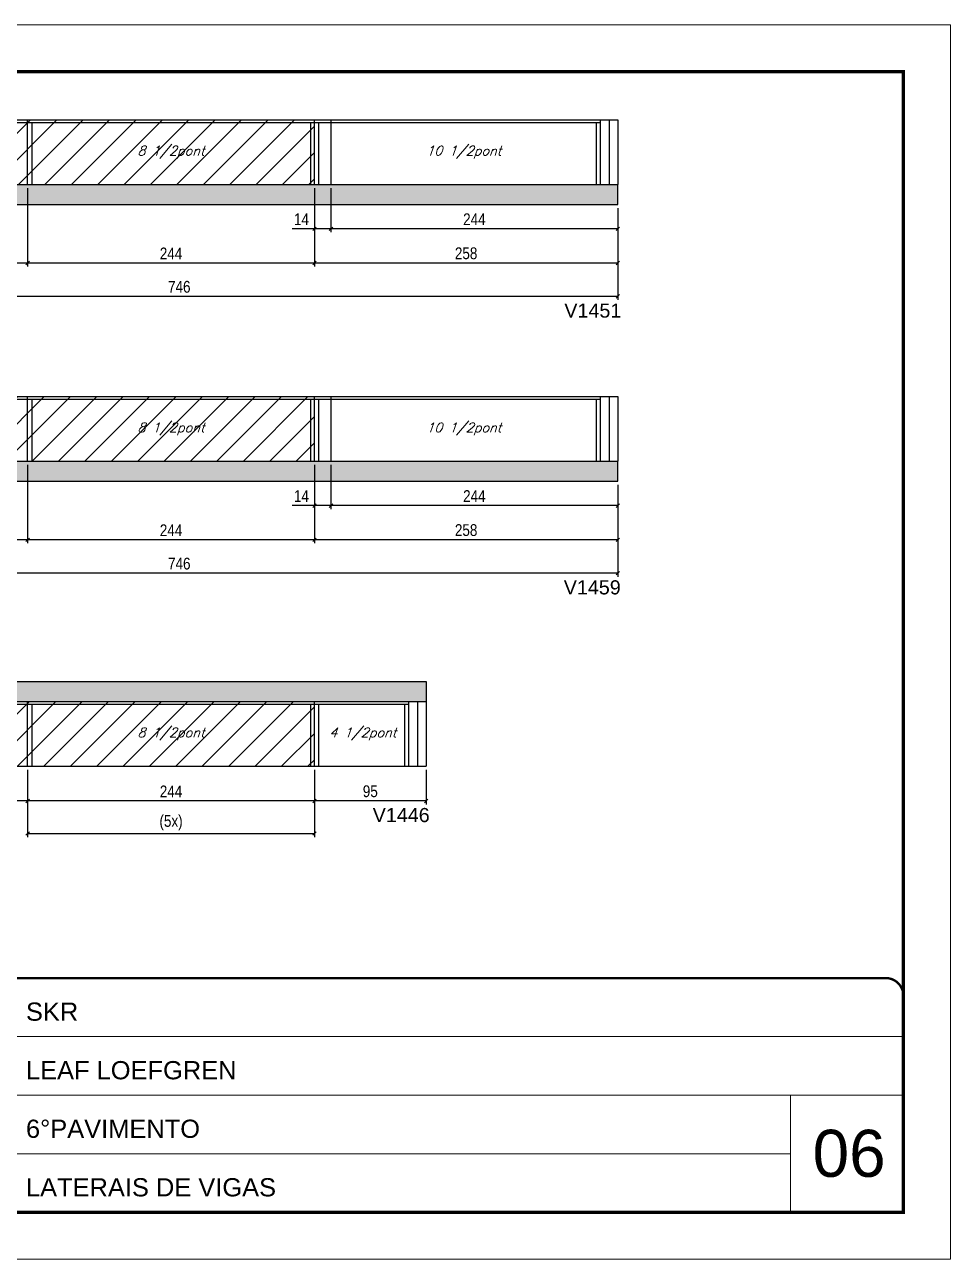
# Model space of a CAD drawing. Extents: x 3309 to 9563, y -2522 to 14608.
# Drawn here: x 5606 to 6393, y 12409 to 13459 of the extents above; entities that cross this region are included whole.
import ezdxf

# ---------------------------------------------------------------- set-up
doc = ezdxf.new("R2010")
doc.units = 0
doc.linetypes.add('CONTINUO', pattern=[0])
doc.linetypes.add('DASHED', pattern=[0.75, 0.5, -0.25])
for name, color, linetype in [('5', 5, 'Continuous'), ('COTA', 241, 'Continuous'), ('Painéis', 200, 'Continuous'), ('SARR_2.2x7', 40, 'Continuous'), ('SARR_3.5x7', 81, 'Continuous'), ('texto', 7, 'Continuous')]:
    doc.layers.add(name, color=color, linetype=linetype)
for name, color, linetype, lineweight in [('CARIMBO', 255, 'Continuous', 9), ('Folhas', 255, 'Continuous', 9), ('Hachura', 251, 'Continuous', 9), ('SARRAFO DE PRESSAO', 251, 'DASHED', 9)]:
    doc.layers.add(name, color=color, linetype=linetype, lineweight=lineweight)
doc.styles.add('ARIAL', font='arial.ttf')
doc.styles.add('COTA TECNICA', font='techl___.ttf', dxfattribs={"height": 10})
doc.styles.add('Romans', font='romans.shx')
doc.styles.get("Standard").update_dxf_attribs({"font": 'arial.ttf'})
doc.dimstyles.new('PAINEL', dxfattribs={"dimtxt": 10, "dimasz": 3, "dimexe": 3, "dimexo": 3, "dimgap": 3, "dimtad": 1, "dimdec": 1, "dimzin": 12, "dimdsep": 46, "dimtxsty": 'COTA TECNICA', "dimblk1": 'OBLIQUE', "dimblk2": 'OBLIQUE', "dimsah": 1, "dimcen": 0.9, "dimclrd": 4, "dimclre": 4, "dimclrt": 240, "dimadec": 1, "dimazin": 3, "dimtfac": 1, "dimtdec": 1, "dimtmove": 0, "dimatfit": 3, "dimfxl": 1, "dimtolj": 1, "dimtzin": 12, "dimarcsym": 0})

# ---------------------------------------------------------------- blocks, each defined once
blk = doc.blocks.new('9999999999')
at = {"color": 30, "linetype": 'CONTINUO'}
for p, q in [((98564.6, 34379.6), (99584, 34379.6)), ((98564.6, 34329.8), (99488, 34329.8)), ((99584, 34329.8), (99488, 34329.8)), ((99488, 34329.8), (99488, 34230.2)), ((98564.6, 34280), (99488, 34280))]:
    blk.add_line(p, q, dxfattribs=at)
at = {"color": 30, "linetype": 'CONTINUO', "const_width": 2}
blk.add_lwpolyline([(99584, 34230.2), (99584, 34414.4, 0.414214), (99569, 34429.4), (98229, 34429.4, 0.414214), (98214, 34414.4), (98214, 34245.2, 0.414214), (98229, 34230.2), (99584, 34230.2)], format="xyb", dxfattribs=at)
at = {"layer": 'Folhas'}
blk.add_lwpolyline([(98139, 34190.2), (99624, 34190.2), (99624, 35240.2), (98139, 35240.2)], close=True, dxfattribs=at)
at = {"layer": 'Folhas', "color": 30, "const_width": 3}
blk.add_lwpolyline([(98214, 34230.2), (99584, 34230.2), (99584, 35200.2), (98214, 35200.2)], close=True, dxfattribs=at)
at = {"color": 7, "linetype": 'Continuous', "ltscale": 5, "style": 'ARIAL'}
for s, height, p in [('SKR', 15.48, (98837.7, 34393.1)), ('LEAF LOEFGREN', 15.483, (98837.7, 34343.3)), ('6°PAVIMENTO', 15.483, (98837.7, 34293.5)), ('LATERAIS DE VIGAS', 15.483, (98837.7, 34243.7))]:
    blk.add_text(s, height=height, dxfattribs=at).set_placement(p)
blk = doc.blocks.new('_Oblique')
at = {"color": 0, "linetype": 'ByBlock', "lineweight": -2}
blk.add_line((-0.5, -0.5), (0.5, 0.5), dxfattribs=at)
blk = doc.blocks.new('*D1625')
at = {"layer": 'COTA', "color": 4, "lineweight": -2, "transparency": 16777216}
for p, q in [((5852, 13320.3), (5852, 13253.6)), ((6110, 13303.3), (6110, 13253.6)), ((6110, 13256.6), (5852, 13256.6))]:
    blk.add_line(p, q, dxfattribs=at)
at = {"layer": 'Defpoints', "color": 0, "transparency": 16777216}
for p in [(5852, 13323.3), (6110, 13306.3), (5852, 13256.6)]:
    blk.add_point(p, dxfattribs=at)
at = {"layer": 'COTA', "color": 4, "lineweight": -2, "transparency": 16777216, "xscale": 3, "yscale": 3, "zscale": 3, "rotation": 180}
blk.add_blockref('_Oblique', (5852, 13256.6), dxfattribs=at)
at = {"layer": 'COTA', "color": 4, "lineweight": -2, "transparency": 16777216, "xscale": 3, "yscale": 3, "zscale": 3}
blk.add_blockref('_Oblique', (6110, 13256.6), dxfattribs=at)
at = {"layer": 'COTA', "color": 240, "transparency": 16777216, "insert": (5981, 13264.8), "char_height": 10, "attachment_point": 5, "style": 'COTA TECNICA'}
blk.add_mtext('\\A1;258', dxfattribs=at)
blk = doc.blocks.new('*D1627')
at = {"layer": 'COTA', "color": 4, "lineweight": -2, "transparency": 16777216}
for p, q in [((5608, 13320.3), (5608, 13253.6)), ((5364, 13303.3), (5364, 13253.6)), ((5608, 13256.6), (5364, 13256.6))]:
    blk.add_line(p, q, dxfattribs=at)
at = {"layer": 'Defpoints', "color": 0, "transparency": 16777216}
for p in [(5608, 13323.3), (5364, 13306.3), (5364, 13256.6)]:
    blk.add_point(p, dxfattribs=at)
at = {"layer": 'COTA', "color": 4, "lineweight": -2, "transparency": 16777216, "xscale": 3, "yscale": 3, "zscale": 3, "rotation": 180}
blk.add_blockref('_Oblique', (5364, 13256.6), dxfattribs=at)
at = {"layer": 'COTA', "color": 4, "lineweight": -2, "transparency": 16777216, "xscale": 3, "yscale": 3, "zscale": 3}
blk.add_blockref('_Oblique', (5608, 13256.6), dxfattribs=at)
at = {"layer": 'COTA', "color": 240, "transparency": 16777216, "insert": (5486, 13264.7), "char_height": 10, "attachment_point": 5, "style": 'COTA TECNICA'}
blk.add_mtext('\\A1;244', dxfattribs=at)
blk = doc.blocks.new('*D1628')
at = {"layer": 'COTA', "color": 4, "lineweight": -2, "transparency": 16777216}
for p, q in [((5608, 13320.3), (5608, 13253.6)), ((5852, 13320.3), (5852, 13253.6)), ((5852, 13256.6), (5608, 13256.6))]:
    blk.add_line(p, q, dxfattribs=at)
at = {"layer": 'Defpoints', "color": 0, "transparency": 16777216}
for p in [(5608, 13323.3), (5852, 13323.3), (5608, 13256.6)]:
    blk.add_point(p, dxfattribs=at)
at = {"layer": 'COTA', "color": 4, "lineweight": -2, "transparency": 16777216, "xscale": 3, "yscale": 3, "zscale": 3, "rotation": 180}
blk.add_blockref('_Oblique', (5608, 13256.6), dxfattribs=at)
at = {"layer": 'COTA', "color": 4, "lineweight": -2, "transparency": 16777216, "xscale": 3, "yscale": 3, "zscale": 3}
blk.add_blockref('_Oblique', (5852, 13256.6), dxfattribs=at)
at = {"layer": 'COTA', "color": 240, "transparency": 16777216, "insert": (5730, 13264.7), "char_height": 10, "attachment_point": 5, "style": 'COTA TECNICA'}
blk.add_mtext('\\A1;244', dxfattribs=at)
blk = doc.blocks.new('*D1626')
at = {"layer": 'COTA', "color": 4, "lineweight": -2, "transparency": 16777216}
for p, q in [((5364, 13303.3), (5364, 13225.2)), ((6110, 13303.3), (6110, 13225.2)), ((6110, 13228.2), (5364, 13228.2))]:
    blk.add_line(p, q, dxfattribs=at)
at = {"layer": 'Defpoints', "color": 0, "transparency": 16777216}
for p in [(5364, 13306.3), (6110, 13306.3), (5364, 13228.2)]:
    blk.add_point(p, dxfattribs=at)
at = {"layer": 'COTA', "color": 4, "lineweight": -2, "transparency": 16777216, "xscale": 3, "yscale": 3, "zscale": 3, "rotation": 180}
blk.add_blockref('_Oblique', (5364, 13228.2), dxfattribs=at)
at = {"layer": 'COTA', "color": 4, "lineweight": -2, "transparency": 16777216, "xscale": 3, "yscale": 3, "zscale": 3}
blk.add_blockref('_Oblique', (6110, 13228.2), dxfattribs=at)
at = {"layer": 'COTA', "color": 240, "transparency": 16777216, "insert": (5737, 13236.3), "char_height": 10, "attachment_point": 5, "style": 'COTA TECNICA'}
blk.add_mtext('\\A1;746', dxfattribs=at)
blk = doc.blocks.new('*D1630')
at = {"layer": 'COTA', "color": 4, "lineweight": -2, "transparency": 16777216}
for p, q in [((5866, 13320.3), (5866, 13282.7)), ((6110, 13303.3), (6110, 13282.7)), ((6110, 13285.7), (5866, 13285.7))]:
    blk.add_line(p, q, dxfattribs=at)
at = {"layer": 'Defpoints', "color": 0, "transparency": 16777216}
for p in [(5866, 13323.3), (6110, 13306.3), (5866, 13285.7)]:
    blk.add_point(p, dxfattribs=at)
at = {"layer": 'COTA', "color": 4, "lineweight": -2, "transparency": 16777216, "xscale": 3, "yscale": 3, "zscale": 3, "rotation": 180}
blk.add_blockref('_Oblique', (5866, 13285.7), dxfattribs=at)
at = {"layer": 'COTA', "color": 4, "lineweight": -2, "transparency": 16777216, "xscale": 3, "yscale": 3, "zscale": 3}
blk.add_blockref('_Oblique', (6110, 13285.7), dxfattribs=at)
at = {"layer": 'COTA', "color": 240, "transparency": 16777216, "insert": (5988, 13293.8), "char_height": 10, "attachment_point": 5, "style": 'COTA TECNICA'}
blk.add_mtext('\\A1;244', dxfattribs=at)
blk = doc.blocks.new('*D1631')
at = {"layer": 'COTA', "color": 4, "lineweight": -2, "transparency": 16777216}
for p, q in [((5852, 13320.3), (5852, 13282.7)), ((5866, 13320.3), (5866, 13282.7)), ((5852, 13285.7), (5832.9, 13285.7)), ((5866, 13285.7), (5852, 13285.7))]:
    blk.add_line(p, q, dxfattribs=at)
at = {"layer": 'Defpoints', "color": 0, "transparency": 16777216}
for p in [(5852, 13323.3), (5866, 13323.3), (5852, 13285.7)]:
    blk.add_point(p, dxfattribs=at)
at = {"layer": 'COTA', "color": 4, "lineweight": -2, "transparency": 16777216, "xscale": 3, "yscale": 3, "zscale": 3, "rotation": 180}
blk.add_blockref('_Oblique', (5852, 13285.7), dxfattribs=at)
at = {"layer": 'COTA', "color": 4, "lineweight": -2, "transparency": 16777216, "xscale": 3, "yscale": 3, "zscale": 3}
blk.add_blockref('_Oblique', (5866, 13285.7), dxfattribs=at)
at = {"layer": 'COTA', "color": 240, "transparency": 16777216, "insert": (5840.9, 13293.8), "char_height": 10, "attachment_point": 5, "style": 'COTA TECNICA'}
blk.add_mtext('\\A1;14', dxfattribs=at)
blk = doc.blocks.new('*D1633')
at = {"layer": 'COTA', "color": 4, "lineweight": -2, "transparency": 16777216}
for p, q in [((5852, 13085), (5852, 13018.2)), ((6110, 13068), (6110, 13018.2)), ((6110, 13021.2), (5852, 13021.2))]:
    blk.add_line(p, q, dxfattribs=at)
at = {"layer": 'Defpoints', "color": 0, "transparency": 16777216}
for p in [(5852, 13088), (6110, 13071), (5852, 13021.2)]:
    blk.add_point(p, dxfattribs=at)
at = {"layer": 'COTA', "color": 4, "lineweight": -2, "transparency": 16777216, "xscale": 3, "yscale": 3, "zscale": 3, "rotation": 180}
blk.add_blockref('_Oblique', (5852, 13021.2), dxfattribs=at)
at = {"layer": 'COTA', "color": 4, "lineweight": -2, "transparency": 16777216, "xscale": 3, "yscale": 3, "zscale": 3}
blk.add_blockref('_Oblique', (6110, 13021.2), dxfattribs=at)
at = {"layer": 'COTA', "color": 240, "transparency": 16777216, "insert": (5981, 13029.4), "char_height": 10, "attachment_point": 5, "style": 'COTA TECNICA'}
blk.add_mtext('\\A1;258', dxfattribs=at)
blk = doc.blocks.new('*D1638')
at = {"layer": 'COTA', "color": 4, "lineweight": -2, "transparency": 16777216}
for p, q in [((5608, 13085), (5608, 13018.2)), ((5364, 13068), (5364, 13018.2)), ((5608, 13021.2), (5364, 13021.2))]:
    blk.add_line(p, q, dxfattribs=at)
at = {"layer": 'Defpoints', "color": 0, "transparency": 16777216}
for p in [(5608, 13088), (5364, 13071), (5364, 13021.2)]:
    blk.add_point(p, dxfattribs=at)
at = {"layer": 'COTA', "color": 4, "lineweight": -2, "transparency": 16777216, "xscale": 3, "yscale": 3, "zscale": 3, "rotation": 180}
blk.add_blockref('_Oblique', (5364, 13021.2), dxfattribs=at)
at = {"layer": 'COTA', "color": 4, "lineweight": -2, "transparency": 16777216, "xscale": 3, "yscale": 3, "zscale": 3}
blk.add_blockref('_Oblique', (5608, 13021.2), dxfattribs=at)
at = {"layer": 'COTA', "color": 240, "transparency": 16777216, "insert": (5486, 13029.3), "char_height": 10, "attachment_point": 5, "style": 'COTA TECNICA'}
blk.add_mtext('\\A1;244', dxfattribs=at)
blk = doc.blocks.new('*D1639')
at = {"layer": 'COTA', "color": 4, "lineweight": -2, "transparency": 16777216}
for p, q in [((5608, 13085), (5608, 13018.2)), ((5852, 13085), (5852, 13018.2)), ((5852, 13021.2), (5608, 13021.2))]:
    blk.add_line(p, q, dxfattribs=at)
at = {"layer": 'Defpoints', "color": 0, "transparency": 16777216}
for p in [(5608, 13088), (5852, 13088), (5608, 13021.2)]:
    blk.add_point(p, dxfattribs=at)
at = {"layer": 'COTA', "color": 4, "lineweight": -2, "transparency": 16777216, "xscale": 3, "yscale": 3, "zscale": 3, "rotation": 180}
blk.add_blockref('_Oblique', (5608, 13021.2), dxfattribs=at)
at = {"layer": 'COTA', "color": 4, "lineweight": -2, "transparency": 16777216, "xscale": 3, "yscale": 3, "zscale": 3}
blk.add_blockref('_Oblique', (5852, 13021.2), dxfattribs=at)
at = {"layer": 'COTA', "color": 240, "transparency": 16777216, "insert": (5730, 13029.3), "char_height": 10, "attachment_point": 5, "style": 'COTA TECNICA'}
blk.add_mtext('\\A1;244', dxfattribs=at)
blk = doc.blocks.new('*D1634')
at = {"layer": 'COTA', "color": 4, "lineweight": -2, "transparency": 16777216}
for p, q in [((5364, 13068), (5364, 12989.8)), ((6110, 13068), (6110, 12989.8)), ((6110, 12992.8), (5364, 12992.8))]:
    blk.add_line(p, q, dxfattribs=at)
at = {"layer": 'Defpoints', "color": 0, "transparency": 16777216}
for p in [(5364, 13071), (6110, 13071), (5364, 12992.8)]:
    blk.add_point(p, dxfattribs=at)
at = {"layer": 'COTA', "color": 4, "lineweight": -2, "transparency": 16777216, "xscale": 3, "yscale": 3, "zscale": 3, "rotation": 180}
blk.add_blockref('_Oblique', (5364, 12992.8), dxfattribs=at)
at = {"layer": 'COTA', "color": 4, "lineweight": -2, "transparency": 16777216, "xscale": 3, "yscale": 3, "zscale": 3}
blk.add_blockref('_Oblique', (6110, 12992.8), dxfattribs=at)
at = {"layer": 'COTA', "color": 240, "transparency": 16777216, "insert": (5737, 13000.9), "char_height": 10, "attachment_point": 5, "style": 'COTA TECNICA'}
blk.add_mtext('\\A1;746', dxfattribs=at)
blk = doc.blocks.new('*D1635')
at = {"layer": 'COTA', "color": 4, "lineweight": -2, "transparency": 16777216}
for p, q in [((5866, 13085), (5866, 13047.3)), ((6110, 13068), (6110, 13047.3)), ((6110, 13050.3), (5866, 13050.3))]:
    blk.add_line(p, q, dxfattribs=at)
at = {"layer": 'Defpoints', "color": 0, "transparency": 16777216}
for p in [(5866, 13088), (6110, 13071), (5866, 13050.3)]:
    blk.add_point(p, dxfattribs=at)
at = {"layer": 'COTA', "color": 4, "lineweight": -2, "transparency": 16777216, "xscale": 3, "yscale": 3, "zscale": 3, "rotation": 180}
blk.add_blockref('_Oblique', (5866, 13050.3), dxfattribs=at)
at = {"layer": 'COTA', "color": 4, "lineweight": -2, "transparency": 16777216, "xscale": 3, "yscale": 3, "zscale": 3}
blk.add_blockref('_Oblique', (6110, 13050.3), dxfattribs=at)
at = {"layer": 'COTA', "color": 240, "transparency": 16777216, "insert": (5988, 13058.4), "char_height": 10, "attachment_point": 5, "style": 'COTA TECNICA'}
blk.add_mtext('\\A1;244', dxfattribs=at)
blk = doc.blocks.new('*D1636')
at = {"layer": 'COTA', "color": 4, "lineweight": -2, "transparency": 16777216}
for p, q in [((5852, 13085), (5852, 13047.3)), ((5866, 13085), (5866, 13047.3)), ((5852, 13050.3), (5832.9, 13050.3)), ((5866, 13050.3), (5852, 13050.3))]:
    blk.add_line(p, q, dxfattribs=at)
at = {"layer": 'Defpoints', "color": 0, "transparency": 16777216}
for p in [(5852, 13088), (5866, 13088), (5852, 13050.3)]:
    blk.add_point(p, dxfattribs=at)
at = {"layer": 'COTA', "color": 4, "lineweight": -2, "transparency": 16777216, "xscale": 3, "yscale": 3, "zscale": 3, "rotation": 180}
blk.add_blockref('_Oblique', (5852, 13050.3), dxfattribs=at)
at = {"layer": 'COTA', "color": 4, "lineweight": -2, "transparency": 16777216, "xscale": 3, "yscale": 3, "zscale": 3}
blk.add_blockref('_Oblique', (5866, 13050.3), dxfattribs=at)
at = {"layer": 'COTA', "color": 240, "transparency": 16777216, "insert": (5840.9, 13058.4), "char_height": 10, "attachment_point": 5, "style": 'COTA TECNICA'}
blk.add_mtext('\\A1;14', dxfattribs=at)
blk = doc.blocks.new('*D1642')
at = {"layer": 'COTA', "color": 4, "lineweight": -2, "transparency": 16777216}
for p, q in [((5852, 12825.6), (5852, 12796.1)), ((5947, 12825.6), (5947, 12796.1)), ((5947, 12799.1), (5852, 12799.1))]:
    blk.add_line(p, q, dxfattribs=at)
at = {"layer": 'Defpoints', "color": 0, "transparency": 16777216}
for p in [(5852, 12828.6), (5947, 12828.6), (5852, 12799.1)]:
    blk.add_point(p, dxfattribs=at)
at = {"layer": 'COTA', "color": 4, "lineweight": -2, "transparency": 16777216, "xscale": 3, "yscale": 3, "zscale": 3, "rotation": 180}
blk.add_blockref('_Oblique', (5852, 12799.1), dxfattribs=at)
at = {"layer": 'COTA', "color": 4, "lineweight": -2, "transparency": 16777216, "xscale": 3, "yscale": 3, "zscale": 3}
blk.add_blockref('_Oblique', (5947, 12799.1), dxfattribs=at)
at = {"layer": 'COTA', "color": 240, "transparency": 16777216, "insert": (5899.5, 12807.3), "char_height": 10, "attachment_point": 5, "style": 'COTA TECNICA'}
blk.add_mtext('\\A1;95', dxfattribs=at)
blk = doc.blocks.new('*D1643')
at = {"layer": 'COTA', "color": 4, "lineweight": -2, "transparency": 16777216}
for p, q in [((5364, 12825.6), (5364, 12796.1)), ((5608, 12825.6), (5608, 12796.1)), ((5608, 12799.1), (5364, 12799.1))]:
    blk.add_line(p, q, dxfattribs=at)
at = {"layer": 'Defpoints', "color": 0, "transparency": 16777216}
for p in [(5364, 12828.6), (5608, 12828.6), (5364, 12799.1)]:
    blk.add_point(p, dxfattribs=at)
at = {"layer": 'COTA', "color": 4, "lineweight": -2, "transparency": 16777216, "xscale": 3, "yscale": 3, "zscale": 3, "rotation": 180}
blk.add_blockref('_Oblique', (5364, 12799.1), dxfattribs=at)
at = {"layer": 'COTA', "color": 4, "lineweight": -2, "transparency": 16777216, "xscale": 3, "yscale": 3, "zscale": 3}
blk.add_blockref('_Oblique', (5608, 12799.1), dxfattribs=at)
at = {"layer": 'COTA', "color": 240, "transparency": 16777216, "insert": (5486, 12807.2), "char_height": 10, "attachment_point": 5, "style": 'COTA TECNICA'}
blk.add_mtext('\\A1;244', dxfattribs=at)
blk = doc.blocks.new('*D1644')
at = {"layer": 'COTA', "color": 4, "lineweight": -2, "transparency": 16777216}
for p, q in [((5608, 12825.6), (5608, 12796.1)), ((5852, 12825.6), (5852, 12796.1)), ((5852, 12799.1), (5608, 12799.1))]:
    blk.add_line(p, q, dxfattribs=at)
at = {"layer": 'Defpoints', "color": 0, "transparency": 16777216}
for p in [(5608, 12828.6), (5852, 12828.6), (5608, 12799.1)]:
    blk.add_point(p, dxfattribs=at)
at = {"layer": 'COTA', "color": 4, "lineweight": -2, "transparency": 16777216, "xscale": 3, "yscale": 3, "zscale": 3, "rotation": 180}
blk.add_blockref('_Oblique', (5608, 12799.1), dxfattribs=at)
at = {"layer": 'COTA', "color": 4, "lineweight": -2, "transparency": 16777216, "xscale": 3, "yscale": 3, "zscale": 3}
blk.add_blockref('_Oblique', (5852, 12799.1), dxfattribs=at)
at = {"layer": 'COTA', "color": 240, "transparency": 16777216, "insert": (5730, 12807.2), "char_height": 10, "attachment_point": 5, "style": 'COTA TECNICA'}
blk.add_mtext('\\A1;244', dxfattribs=at)
blk = doc.blocks.new('*D1645')
at = {"layer": 'COTA', "color": 4, "lineweight": -2, "transparency": 16777216}
for p, q in [((5608, 12825.6), (5608, 12768.4)), ((5852, 12825.6), (5852, 12768.4)), ((5608, 12771.4), (5852, 12771.4))]:
    blk.add_line(p, q, dxfattribs=at)
at = {"layer": 'Defpoints', "color": 0, "transparency": 16777216}
for p in [(5608, 12828.6), (5852, 12828.6), (5852, 12771.4)]:
    blk.add_point(p, dxfattribs=at)
at = {"layer": 'COTA', "color": 4, "lineweight": -2, "transparency": 16777216, "xscale": 3, "yscale": 3, "zscale": 3, "rotation": 180}
blk.add_blockref('_Oblique', (5608, 12771.4), dxfattribs=at)
at = {"layer": 'COTA', "color": 4, "lineweight": -2, "transparency": 16777216, "xscale": 3, "yscale": 3, "zscale": 3}
blk.add_blockref('_Oblique', (5852, 12771.4), dxfattribs=at)
at = {"layer": 'COTA', "color": 240, "transparency": 16777216, "insert": (5730, 12780.6), "char_height": 10, "attachment_point": 5, "style": 'COTA TECNICA'}
blk.add_mtext('\\A1;(5x)', dxfattribs=at)

msp = doc.modelspace()

# ---------------------------------------------------------------- hatches: boundary and pattern name
at = {"layer": 'COTA'}
h = msp.add_hatch(dxfattribs=at)
h.set_pattern_fill('AR-CONC', color=256, scale=0.03)
h.set_pattern_definition([(50, (1811.074, 7097.236), (5.46554, -0.4781726), [0.5715, -6.2865]), (355, (1811.074, 7097.236), (-1.0573026, 5.7317054), [0.4572, -5.0292175]), (100.451445, (1811.5295, 7097.196), (4.4082374, 5.2535326), [0.4857003, -5.3427073]), (46.1842, (1811.074, 7098.76), (8.132371, -1.26127), [0.85725, -9.42975]), (96.63556, (1811.752, 7098.655), (7.122124, 7.422784), [0.728551, -8.014068]), (351.18415, (1811.074, 7098.76), (7.122124, 7.422784), [0.685799, -7.543792]), (21, (1811.836, 7098.379), (4.5484317, -3.067956), [0.5715, -6.2865]), (326, (1811.836, 7098.379), (1.854061, 5.525639), [0.4572, -5.0292]), (71.451445, (1812.215, 7098.123), (6.4024926, 2.457683), [0.4857003, -5.342698]), (37.5, (1811.074, 7097.2359), (0.0926581, 2.53665117), [0, -4.96824, 0, -5.1054, 0, -5.04825]), (7.5, (1811.074, 7097.236), (2.0045899, 3.0054172), [0, -2.91084, 0, -4.85394, 0, -1.92405]), (327.5, (1809.3748, 7097.2359), (4.06771786, -0.1718623), [0, -1.905, 0, -5.9436, 0, -7.8867]), (317.5, (1808.6128, 7097.236), (4.4438754, 0.7627947), [0, -2.4765, 0, -3.94716, 0, -5.6007])])
h.paths.add_polyline_path([(6110, 13306.34), (6110, 13323.34), (5364, 13323.34), (5364, 13306.34)])
h = msp.add_hatch(dxfattribs=at)
h.set_pattern_fill('AR-CONC', color=256, scale=0.03)
h.set_pattern_definition([(50, (1811.074, 6861.8493), (5.46554, -0.4781726), [0.5715, -6.2865]), (355, (1811.074, 6861.8493), (-1.0573026, 5.7317054), [0.4572, -5.0292175]), (100.451445, (1811.5295, 6861.8094), (4.4082374, 5.2535326), [0.4857003, -5.3427073]), (46.1842, (1811.074, 6863.373), (8.132371, -1.26127), [0.85725, -9.42975]), (96.63556, (1811.752, 6863.268), (7.122124, 7.422784), [0.728551, -8.014068]), (351.18415, (1811.074, 6863.373), (7.122124, 7.422784), [0.685799, -7.543792]), (21, (1811.836, 6862.9923), (4.5484317, -3.067956), [0.5715, -6.2865]), (326, (1811.836, 6862.9923), (1.854061, 5.525639), [0.4572, -5.0292]), (71.451445, (1812.215, 6862.7366), (6.4024926, 2.457683), [0.4857003, -5.342698]), (37.5, (1811.074, 6861.8493), (0.0926581, 2.53665117), [0, -4.96824, 0, -5.1054, 0, -5.04825]), (7.5, (1811.074, 6861.8493), (2.0045899, 3.0054172), [0, -2.91084, 0, -4.85394, 0, -1.92405]), (327.5, (1809.3748, 6861.8493), (4.06771786, -0.1718623), [0, -1.905, 0, -5.9436, 0, -7.8867]), (317.5, (1808.6128, 6861.8493), (4.4438754, 0.7627947), [0, -2.4765, 0, -3.94716, 0, -5.6007])])
h.paths.add_polyline_path([(6110, 13070.95), (6110, 13087.95), (5364, 13087.95), (5364, 13070.95)])
h = msp.add_hatch(dxfattribs=at)
h.set_pattern_fill('AR-CONC', color=256, scale=0.03)
h.paths.add_polyline_path([(5947, 12883.55), (5947, 12900.55), (5364, 12900.55), (5364, 12883.55)])
at = {"layer": 'Hachura'}
h = msp.add_hatch(dxfattribs=at)
h.set_pattern_fill('ANSI31', color=256, scale=5)
h.paths.add_polyline_path([(5608, 13323.34), (5608, 13378.34), (5364, 13378.34), (5364, 13323.34)])
h.paths.add_polyline_path([(5608, 13378.34), (5608, 13323.34), (5852, 13323.34), (5852, 13378.34)])
h.paths.add_polyline_path([(5852, 13087.95), (5852, 13142.95), (5608, 13142.95), (5608, 13087.95)])
h.paths.add_polyline_path([(5608, 13142.95), (5364, 13142.95), (5364, 13087.95), (5608, 13087.95)])
h.paths.add_polyline_path([(5364, 12883.55), (5364, 12828.55), (5608, 12828.55), (5608, 12883.55)])
h.paths.add_polyline_path([(5608, 12883.55), (5608, 12828.55), (5852, 12828.55), (5852, 12883.55)])

# ---------------------------------------------------------------- linework, layer by layer
at = {"layer": 'COTA'}
for p, q in [((6110, 13306.34), (6110, 13323.34)), ((5364, 13306.34), (6110, 13306.34)), ((6110, 13070.95), (6110, 13087.95)), ((5364, 13070.95), (6110, 13070.95)), ((5364, 12900.55), (5947, 12900.55)), ((5947, 12900.55), (5947, 12883.55))]:
    msp.add_line(p, q, dxfattribs=at)
at = {"layer": 'Painéis', "linetype": 'ByBlock'}
for p, q in [((5364, 13378.34), (6110, 13378.34)), ((5608, 13323.34), (5608, 13378.34)), ((5852, 13323.34), (5852, 13378.34)), ((5866, 13378.34), (5866, 13323.34)), ((6110, 13378.34), (6110, 13323.34)), ((5364, 13323.34), (6110, 13323.34)), ((5364, 13142.95), (6110, 13142.95)), ((5608, 13087.95), (5608, 13142.95)), ((5852, 13087.95), (5852, 13142.95)), ((5866, 13142.95), (5866, 13087.95)), ((6110, 13142.95), (6110, 13087.95)), ((5364, 13087.95), (6110, 13087.95)), ((5364, 12883.55), (5947, 12883.55)), ((5608, 12828.55), (5608, 12883.55)), ((5852, 12828.55), (5852, 12883.55)), ((5947, 12883.55), (5947, 12828.55)), ((5364, 12828.55), (5947, 12828.55))]:
    msp.add_line(p, q, dxfattribs=at)
at = {"layer": 'SARR_2.2x7', "linetype": 'Continuous'}
for p, q in [((6103, 13323.34), (6103, 13378.34)), ((5379, 13376.14), (5608, 13376.14)), ((5608, 13376.14), (5852, 13376.14)), ((5852, 13376.14), (6095, 13376.14)), ((5379, 13140.75), (5608, 13140.75)), ((5608, 13140.75), (5852, 13140.75)), ((5852, 13140.75), (6095, 13140.75)), ((6103, 13087.95), (6103, 13142.95)), ((5940, 12828.55), (5940, 12883.55)), ((5379, 12881.35), (5608, 12881.35)), ((5608, 12881.35), (5852, 12881.35)), ((5852, 12881.35), (5932, 12881.35))]:
    msp.add_line(p, q, dxfattribs=at)
at = {"layer": 'SARR_3.5x7'}
for p, q in [((6095, 13378.34), (6095, 13323.34)), ((5611.5, 13376.14), (5611.5, 13323.34)), ((5848.5, 13376.14), (5848.5, 13323.34)), ((5855.5, 13376.14), (5855.5, 13323.34)), ((6091.5, 13376.14), (6091.5, 13323.34)), ((5611.5, 13140.75), (5611.5, 13087.95)), ((5848.5, 13140.75), (5848.5, 13087.95)), ((5855.5, 13140.75), (5855.5, 13087.95)), ((6091.5, 13140.75), (6091.5, 13087.95)), ((6095, 13142.95), (6095, 13087.95)), ((5932, 12883.55), (5932, 12828.55)), ((5611.5, 12881.35), (5611.5, 12828.55)), ((5848.5, 12881.35), (5848.5, 12828.55)), ((5855.5, 12881.35), (5855.5, 12828.55)), ((5928.5, 12881.35), (5928.5, 12828.55))]:
    msp.add_line(p, q, dxfattribs=at)

# ---------------------------------------------------------------- block references
at = {"layer": 'SARRAFO DE PRESSAO', "color": 6, "linetype": 'ByBlock'}
msp.add_blockref('9999999999', (-93231.11, -21780.92), dxfattribs=at)

# ---------------------------------------------------------------- texts
at = {"layer": '5', "linetype": 'Continuous'}
for s, rotation, p in [('V1451', 359.99996, (6064.54, 13210.15)), ('V1459', 0.00004, (6064.06, 12974.76)), ('V1446', 359.99996, (5901.54, 12781.13))]:
    msp.add_text(s, height=12, rotation=rotation, dxfattribs=at).set_placement(p)
at = {"layer": 'CARIMBO', "style": 'ARIAL'}
msp.add_text('06', height=40, dxfattribs=at).set_placement((6275.73, 12479.43))
at = {"layer": 'texto', "color": 2, "char_height": 8, "attachment_point": 5, "style": 'Romans'}
for s, insert in [('{\\Q19;\\C256;8 1/2pont}', (5730, 13350.84)), ('{\\Q19;\\C256;10 1/2pont}', (5979.03, 13350.84)), ('{\\Q19;\\C256;8 1/2pont}', (5730, 13115.45)), ('{\\Q19;\\C256;10 1/2pont}', (5979.03, 13115.45)), ('{\\Q19;\\C256;8 1/2pont}', (5730, 12856.05)), ('{\\Q19;\\C256;4 1/2pont}', (5893.17, 12856.05))]:
    msp.add_mtext(s, dxfattribs=dict(at, insert=insert))

# ---------------------------------------------------------------- dimensions: what is measured, and where the dimension line sits
at = {"layer": 'COTA'}
for base, p1, p2, picture, middle in [((5364, 13256.63), (5608, 13323.34), (5364, 13306.34), '*D1627', (5486, 13264.7)), ((5364, 13021.24), (5608, 13087.95), (5364, 13070.95), '*D1638', (5486, 13029.32)), ((5364, 12799.14), (5608, 12828.55), (5364, 12828.55), '*D1643', (5486, 12807.21))]:
    dim = msp.add_linear_dim(base=base, p1=p1, p2=p2, angle=180, dimstyle='PAINEL', override={"dimtmove": 1}, dxfattribs=at)
    dim.commit()
    dim.dimension.update_dxf_attribs({"geometry": picture, "text_midpoint": middle})
for base, p1, p2, picture, middle in [((5608, 13256.63), (5852, 13323.34), (5608, 13323.34), '*D1628', (5730, 13264.7)), ((5852, 13256.63), (6110, 13306.34), (5852, 13323.34), '*D1625', (5981, 13264.76)), ((5608, 13021.24), (5852, 13087.95), (5608, 13087.95), '*D1639', (5730, 13029.32)), ((5852, 13021.24), (6110, 13070.95), (5852, 13087.95), '*D1633', (5981, 13029.37)), ((5608, 12799.14), (5852, 12828.55), (5608, 12828.55), '*D1644', (5730, 12807.21)), ((5852, 12799.14), (5947, 12828.55), (5852, 12828.55), '*D1642', (5899.5, 12807.28))]:
    dim = msp.add_linear_dim(base=base, p1=p1, p2=p2, angle=180, dimstyle='PAINEL', dxfattribs=at)
    dim.commit()
    dim.dimension.update_dxf_attribs({"geometry": picture, "text_midpoint": middle})
for base, p1, p2, picture, middle in [((5852, 13285.69), (5866, 13323.34), (5852, 13323.34), '*D1631', (5840.94, 13293.76)), ((5866, 13285.69), (6110, 13306.34), (5866, 13323.34), '*D1630', (5988, 13293.76)), ((5364, 13228.16), (6110, 13306.34), (5364, 13306.34), '*D1626', (5737, 13236.27)), ((5852, 13050.3), (5866, 13087.95), (5852, 13087.95), '*D1636', (5840.94, 13058.37)), ((5866, 13050.3), (6110, 13070.95), (5866, 13087.95), '*D1635', (5988, 13058.37)), ((5364, 12992.78), (6110, 13070.95), (5364, 13070.95), '*D1634', (5737, 13000.88))]:
    dim = msp.add_linear_dim(base=base, p1=p1, p2=p2, dimstyle='PAINEL', dxfattribs=at)
    dim.commit()
    dim.dimension.update_dxf_attribs({"geometry": picture, "text_midpoint": middle})
dim = msp.add_linear_dim(base=(5852, 12771.4), p1=(5608, 12828.55), p2=(5852, 12828.55), text='(5x)', dimstyle='PAINEL', dxfattribs=at)
dim.commit()
dim.dimension.update_dxf_attribs({"geometry": '*D1645', "text_midpoint": (5730, 12780.62)})

doc.saveas('drawing.dxf')
